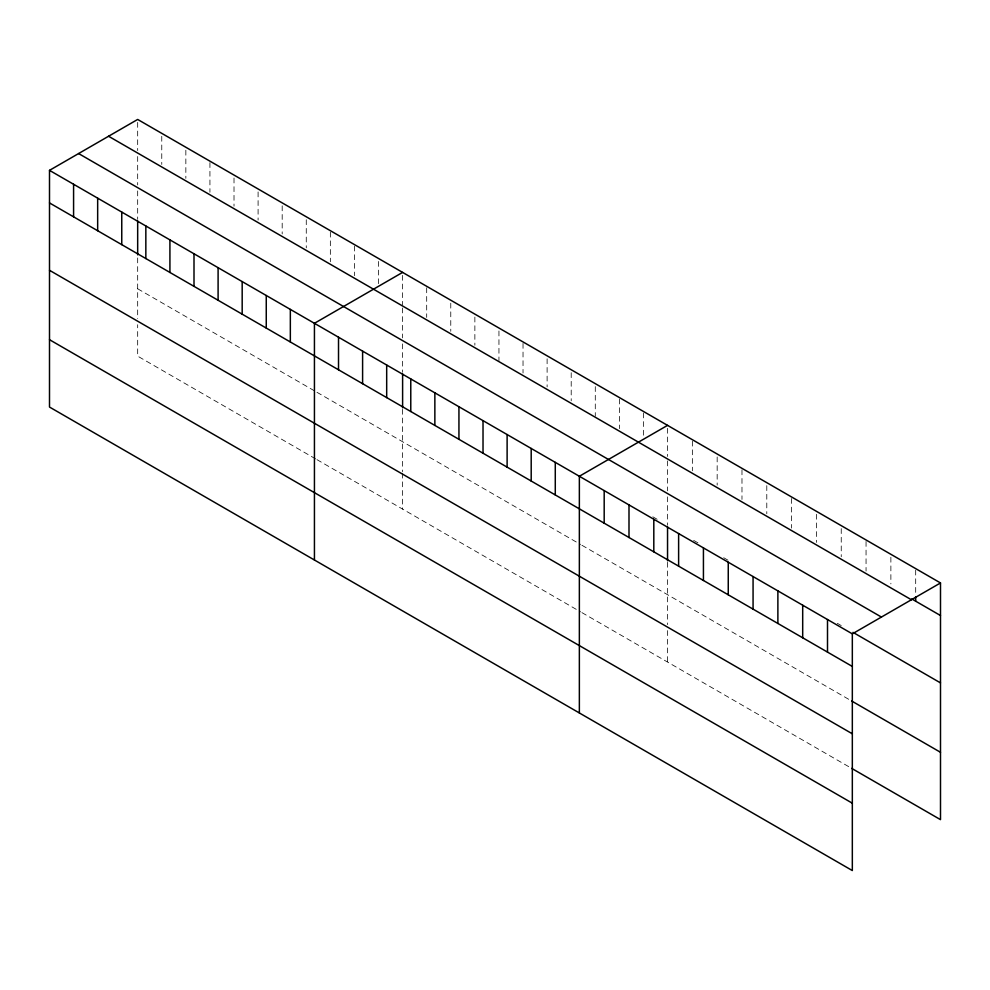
<?xml version="1.0" encoding="UTF-8"?>
<svg xmlns="http://www.w3.org/2000/svg" width="990" height="990" viewBox="0 0 990 990"><rect width="100%" height="100%" fill="white"/><g stroke="black" fill="none" stroke-linecap="round" stroke-linejoin="round"><path stroke-width="0.74" stroke-dasharray="4.95 3.71" d="M402.608 307.977L402.608 337.912M667.545 460.932L667.545 490.867M652.818 516.792L658.177 519.886M693.656 540.379L698.89 543.399M723.702 557.716L728.925 560.736M837.33 623.316L841.24 625.581M137.672 288.783L315.637 391.52M316.973 392.3L580.573 544.488M581.91 545.255L850.385 700.264M315.637 458.89L137.672 356.14L137.672 324.708M316.973 459.657L580.573 611.845M581.91 612.612L850.385 767.621M915.688 570.104L915.688 595.275M890.876 557.259L890.876 583.914M866.052 541.456L866.052 571.069M841.24 528.611L841.24 556.739M816.428 514.28L816.428 542.421M791.616 498.477L791.616 528.091M766.792 485.632L766.792 513.761M741.98 469.817L741.98 499.43M717.168 456.972L717.168 485.112M692.357 441.169L692.357 470.782M667.545 428.324L667.545 456.452M667.545 496.856L667.545 525.294M667.545 562.308L667.545 624.628M667.545 630.618L667.545 662.05M643.451 412.941L643.451 436.627M619.369 399.032L619.369 428.645M595.287 386.607L595.287 416.221M571.205 372.698L571.205 400.839M547.111 358.801L547.111 386.929M523.029 343.406L523.029 373.02M498.948 330.982L498.948 360.595M474.866 317.085L474.866 345.213M450.772 303.175L450.772 331.316M426.69 287.793L426.69 317.406M402.608 275.369L402.608 304.982M402.608 343.901L402.608 372.339M402.608 409.353L402.608 471.673M402.608 473.171L402.608 509.095M378.526 261.459L378.526 283.672M354.432 246.077L354.432 275.69M330.351 232.167L330.351 261.781M306.269 219.743L306.269 247.884M282.187 205.833L282.187 233.974M258.093 191.936L258.093 220.065M234.011 178.027L234.011 206.167M209.929 162.645L209.929 192.258M185.848 150.22L185.848 178.349M161.766 136.311L161.766 164.451M137.672 122.401L137.672 150.542M137.672 156.519L137.672 184.957M137.672 190.946L137.672 219.384M137.672 257.932L137.672 318.718"/><path stroke-width="1.49" d="M49.5 170.354L852.328 633.86L852.328 870.557L49.5 407.051L49.5 170.354L137.672 119.444L940.5 582.949L940.5 819.646L851.685 768.376M402.608 272.399L314.436 323.309L314.436 560.006M667.545 425.366L579.36 476.264L579.36 712.961M852.328 633.86L940.5 582.949M911.765 598.938L940.5 615.533M108.578 136.249L911.406 599.754M78.594 153.549L881.422 617.055M852.996 632.363L940.5 682.89M49.5 202.925L852.328 666.443M851.685 701.019L940.5 752.289M49.5 270.295L852.328 733.8M49.5 339.694L852.328 803.199M915.688 596.76L915.688 601.202M827.504 619.53L827.504 652.113M802.692 605.212L802.692 637.783M777.88 590.882L777.88 623.452M753.068 576.551L753.068 609.135M728.256 562.221L728.256 594.804M703.432 547.903L703.432 580.474M678.62 533.573L678.62 566.156M667.545 526.841L667.545 560.773M653.808 519.243L653.808 551.826M628.996 504.925L628.996 537.496M604.185 490.595L604.185 523.165M555.279 462.367L555.279 494.938M531.197 448.458L531.197 481.029M507.115 434.548L507.115 467.132M483.021 420.651L483.021 453.222M458.939 406.742L458.939 439.325M434.857 392.832L434.857 425.415M410.776 378.935L410.776 411.506M402.608 373.886L402.608 407.806M386.682 365.025L386.682 397.609M362.6 351.116L362.6 383.699M338.518 337.219L338.518 369.79M290.342 309.4L290.342 341.983M266.26 295.503L266.26 328.074M242.179 281.593L242.179 314.177M218.097 267.684L218.097 300.267M194.003 253.787L194.003 286.358M169.921 239.877L169.921 272.46M145.839 225.98L145.839 258.551M137.672 220.919L137.672 254.851M121.758 212.07L121.758 244.641M97.663 198.161L97.663 230.744M73.582 184.264L73.582 216.835"/></g></svg>
